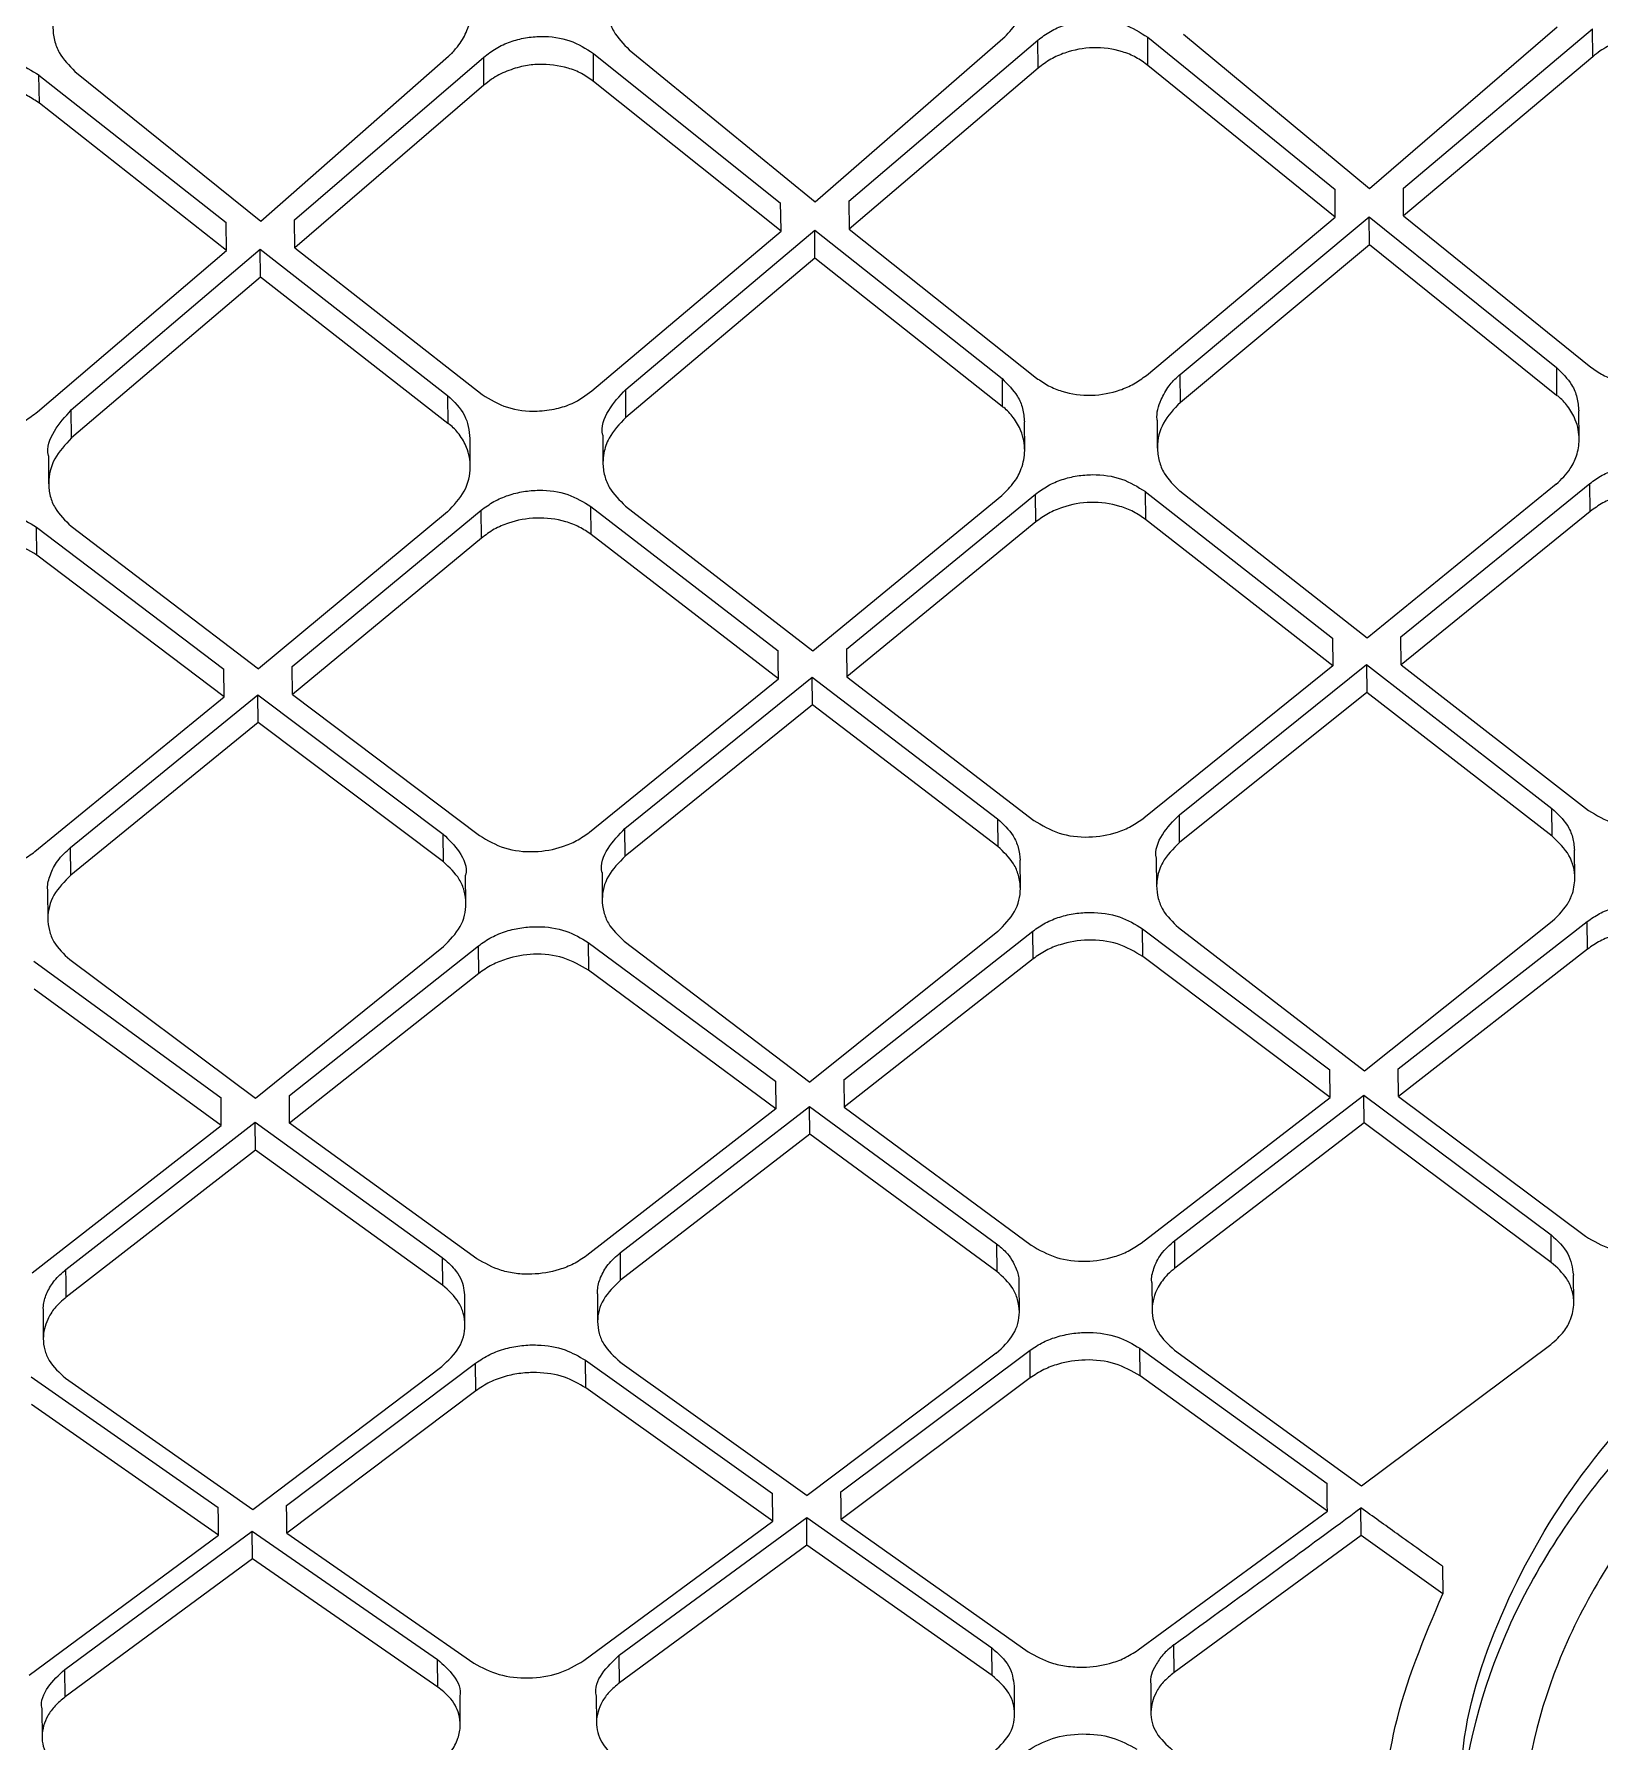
# Model space of a CAD drawing. Extents: x 832 to 912, y 781 to 934.
# Drawn here: x 850.825 to 851.833, y 878.853 to 879.952 of the extents above; entities that cross this region are included whole.
import ezdxf

# ---------------------------------------------------------------- set-up
doc = ezdxf.new("R2010")
doc.units = 0
doc.header["$MEASUREMENT"] = 0
doc.layers.add('1', color=4, linetype='Continuous')

# ---------------------------------------------------------------- blocks, each defined once
blk = doc.blocks.new('pillow top view')
at = {"layer": '1', "color": 3, "linetype": 'Continuous', "lineweight": 25}
for p, q in [((-1.7368, -3.7503), (-1.7363, -3.7322)), ((-1.7363, -3.7322), (-1.6196, -3.8318)), ((-1.7131, -3.7307), (-1.5973, -3.8318)), ((-1.5973, -3.8318), (-1.4724, -3.7305)), ((-1.5756, -3.8318), (-1.4498, -3.7321)), ((-1.4504, -3.7501), (-1.4498, -3.7321)), ((-1.3797, -3.7505), (-1.3791, -3.7324)), ((-1.3791, -3.7324), (-1.2625, -3.8335)), ((-1.356, -3.731), (-1.2402, -3.8337)), ((-1.2402, -3.8337), (-1.1153, -3.7334)), ((-1.2185, -3.834), (-1.0928, -3.7353)), ((-1.0934, -3.7533), (-1.0928, -3.7353)), ((-1.0227, -3.7544), (-1.0221, -3.7364)), ((-1.0221, -3.7363), (-0.9055, -3.8389)), ((-0.999, -3.7352), (-0.8833, -3.8392)), ((-0.8833, -3.8392), (-0.7584, -3.7401)), ((-0.8615, -3.8398), (-0.7359, -3.7422)), ((-0.7364, -3.7602), (-0.7359, -3.7422)), ((-1.6201, -3.8499), (-1.7368, -3.7503)), ((-1.4504, -3.7501), (-1.5761, -3.8499)), ((-1.263, -3.8515), (-1.3797, -3.7505)), ((-1.0934, -3.7533), (-1.219, -3.852)), ((-0.9061, -3.8569), (-1.0227, -3.7544)), ((-0.7364, -3.7602), (-0.8621, -3.8578)), ((-1.6201, -3.8499), (-1.6196, -3.8318)), ((-1.5761, -3.8499), (-1.5756, -3.8319)), ((-1.2185, -3.834), (-1.219, -3.852)), ((-0.9061, -3.8569), (-0.9055, -3.8389)), ((-0.8621, -3.8578), (-0.8615, -3.8398)), ((-1.7458, -3.9487), (-1.6201, -3.8499)), ((-1.7241, -3.9484), (-1.5984, -3.8499)), ((-1.5989, -3.8679), (-1.5984, -3.8499)), ((-1.5984, -3.8499), (-1.4817, -3.9487)), ((-1.5761, -3.8499), (-1.4594, -3.949)), ((-1.3887, -3.9494), (-1.263, -3.8515)), ((-1.3669, -3.9494), (-1.2413, -3.8518)), ((-1.2419, -3.8698), (-1.2413, -3.8519)), ((-1.2413, -3.8518), (-1.1246, -3.9521)), ((-1.219, -3.852), (-1.1024, -3.9526)), ((-1.0317, -3.9537), (-0.9061, -3.8569)), ((-1.0099, -3.954), (-0.8843, -3.8574)), ((-0.8849, -3.8754), (-0.8843, -3.8575)), ((-0.8843, -3.8574), (-0.7677, -3.9591)), ((-0.8621, -3.8578), (-0.7455, -3.9598)), ((-1.5989, -3.8679), (-1.7246, -3.9664)), ((-1.4822, -3.9667), (-1.5989, -3.8679)), ((-1.2419, -3.8698), (-1.3675, -3.9674)), ((-1.1252, -3.9701), (-1.2419, -3.8698)), ((-0.8849, -3.8754), (-1.0105, -3.972)), ((-0.7683, -3.9771), (-0.8849, -3.8754)), ((-1.7246, -3.9664), (-1.7241, -3.9484)), ((-1.4817, -3.9487), (-1.4822, -3.9667)), ((-1.3675, -3.9674), (-1.3669, -3.9494)), ((-1.1246, -3.9521), (-1.1252, -3.9701)), ((-1.0105, -3.972), (-1.0099, -3.954)), ((-0.7677, -3.9591), (-0.7683, -3.9771)), ((-1.74, -3.9774), (-1.7406, -3.9954)), ((-1.4689, -3.9948), (-1.4683, -3.9768)), ((-1.3829, -3.9783), (-1.3835, -3.9963)), ((-1.1118, -3.9985), (-1.1113, -3.9805)), ((-1.0259, -3.9828), (-1.0265, -4.0008)), ((-0.7549, -4.0056), (-0.7544, -3.9877)), ((-1.75, -4.0408), (-1.7495, -4.0229)), ((-1.7495, -4.0229), (-1.6327, -4.119)), ((-1.7272, -4.0232), (-1.6104, -4.1196)), ((-1.4848, -4.0236), (-1.6104, -4.1196)), ((-1.5887, -4.1191), (-1.4631, -4.0234)), ((-1.4636, -4.0414), (-1.4631, -4.0234)), ((-1.3929, -4.0418), (-1.3924, -4.0239)), ((-1.3924, -4.0239), (-1.2756, -4.1215)), ((-1.3701, -4.0244), (-1.2534, -4.1223)), ((-1.2534, -4.1223), (-1.1278, -4.0272)), ((-1.2316, -4.1221), (-1.1061, -4.0273)), ((-1.1066, -4.0452), (-1.1061, -4.0273)), ((-1.0354, -4.0285), (-1.0359, -4.0464)), ((-1.0354, -4.0285), (-0.9187, -4.1275)), ((-0.8964, -4.1284), (-1.0131, -4.0291)), ((-0.7709, -4.0343), (-0.8964, -4.1284)), ((-0.8747, -4.1285), (-0.7491, -4.0346)), ((-1.6332, -4.1369), (-1.75, -4.0408)), ((-1.4636, -4.0414), (-1.5892, -4.137)), ((-1.2762, -4.1395), (-1.3929, -4.0418)), ((-1.1066, -4.0452), (-1.2322, -4.14)), ((-0.7497, -4.0526), (-0.7491, -4.0346)), ((-0.9192, -4.1454), (-1.0359, -4.0464)), ((-0.7497, -4.0526), (-0.8752, -4.1464)), ((-1.6332, -4.1369), (-1.6327, -4.119)), ((-1.5892, -4.137), (-1.5887, -4.1191)), ((-1.2316, -4.1221), (-1.2322, -4.14)), ((-0.9187, -4.1275), (-0.9192, -4.1454)), ((-0.8752, -4.1464), (-0.8747, -4.1285)), ((-1.7588, -4.2315), (-1.6332, -4.1369)), ((-1.7358, -4.2298), (-1.6115, -4.1364)), ((-1.612, -4.1543), (-1.6115, -4.1364)), ((-1.6115, -4.1364), (-1.4958, -4.2308)), ((-1.5892, -4.137), (-1.4724, -4.2326)), ((-1.4017, -4.2333), (-1.2762, -4.1395)), ((-1.3787, -4.2318), (-1.2544, -4.1392)), ((-1.255, -4.1571), (-1.2544, -4.1392)), ((-1.2544, -4.1392), (-1.1388, -4.2351)), ((-1.2322, -4.14), (-1.1154, -4.2371)), ((-1.612, -4.1543), (-1.7363, -4.2477)), ((-1.4963, -4.2487), (-1.612, -4.1543)), ((-0.9192, -4.1454), (-1.0447, -4.2384)), ((-1.0217, -4.2372), (-0.8975, -4.1454)), ((-0.8975, -4.1455), (-0.898, -4.1633)), ((-0.8975, -4.1454), (-0.7819, -4.2427)), ((-0.8752, -4.1464), (-0.7585, -4.2449)), ((-1.255, -4.1571), (-1.3793, -4.2497)), ((-1.1393, -4.253), (-1.255, -4.1571)), ((-0.898, -4.1633), (-1.0223, -4.2551)), ((-0.7824, -4.2605), (-0.898, -4.1633)), ((-1.7363, -4.2476), (-1.7358, -4.2298)), ((-1.4963, -4.2487), (-1.4958, -4.2308)), ((-1.3793, -4.2497), (-1.3787, -4.2318)), ((-1.1388, -4.2351), (-1.1393, -4.253)), ((-1.0223, -4.2551), (-1.0217, -4.2372)), ((-0.7824, -4.2605), (-0.7819, -4.2427)), ((-1.7517, -4.2573), (-1.7523, -4.2754)), ((-1.4829, -4.2757), (-1.4824, -4.2578)), ((-1.3946, -4.2596), (-1.3952, -4.2774)), ((-1.1259, -4.2803), (-1.1254, -4.2624)), ((-1.0377, -4.2649), (-1.0382, -4.2828)), ((-0.769, -4.288), (-0.7685, -4.2702)), ((-1.7623, -4.302), (-1.6454, -4.3946)), ((-1.7392, -4.3019), (-1.6232, -4.3959)), ((-1.6232, -4.3959), (-1.4985, -4.3031)), ((-1.6014, -4.3949), (-1.476, -4.3035)), ((-1.4765, -4.3214), (-1.476, -4.3035)), ((-1.4052, -4.3042), (-1.4058, -4.3221)), ((-1.4052, -4.3042), (-1.2884, -4.3983)), ((-1.3821, -4.3042), (-1.2662, -4.3997)), ((-1.1415, -4.3076), (-1.2662, -4.3997)), ((-1.2444, -4.399), (-1.119, -4.3083)), ((-1.1195, -4.3261), (-1.119, -4.3083)), ((-1.646, -4.4124), (-1.7629, -4.3199)), ((-1.0488, -4.3275), (-1.0483, -4.3096)), ((-1.0483, -4.3096), (-0.9315, -4.4051)), ((-1.0252, -4.3098), (-0.9092, -4.4067)), ((-0.9092, -4.4067), (-0.7846, -4.3153)), ((-0.8875, -4.4062), (-0.7621, -4.3163)), ((-0.7626, -4.3341), (-0.7621, -4.3163)), ((-1.4765, -4.3214), (-1.602, -4.4127)), ((-1.2889, -4.4161), (-1.4058, -4.3221)), ((-1.1195, -4.3261), (-1.2449, -4.4168)), ((-0.932, -4.4229), (-1.0488, -4.3275)), ((-0.7626, -4.3341), (-0.888, -4.424)), ((-1.2884, -4.3983), (-1.2889, -4.4161)), ((-1.2444, -4.399), (-1.2449, -4.4168)), ((-0.932, -4.4229), (-0.9315, -4.4051)), ((-0.888, -4.424), (-0.8875, -4.4062)), ((-1.7714, -4.5025), (-1.646, -4.4124)), ((-1.7496, -4.5011), (-1.6242, -4.4113)), ((-1.6247, -4.4292), (-1.6242, -4.4114)), ((-1.6242, -4.4113), (-1.5073, -4.5031)), ((-1.485, -4.5048), (-1.602, -4.4127)), ((-1.2889, -4.4161), (-1.4143, -4.5056)), ((-1.3925, -4.5045), (-1.2672, -4.4153)), ((-1.2677, -4.4331), (-1.2672, -4.4154)), ((-1.2672, -4.4153), (-1.1503, -4.5085)), ((-1.2449, -4.4168), (-1.1281, -4.5103)), ((-1.6247, -4.4292), (-1.7501, -4.5189)), ((-1.5078, -4.5209), (-1.6247, -4.4292)), ((-1.0574, -4.5118), (-0.932, -4.4229)), ((-1.0356, -4.5109), (-0.9102, -4.4224)), ((-0.9108, -4.4402), (-0.9102, -4.4224)), ((-0.9102, -4.4224), (-0.7934, -4.5169)), ((-0.888, -4.424), (-0.7712, -4.5188)), ((-1.2677, -4.4331), (-1.3931, -4.5223)), ((-1.1508, -4.5263), (-1.2677, -4.4331)), ((-0.9108, -4.4402), (-1.0362, -4.5287)), ((-0.794, -4.5347), (-0.9108, -4.4402)), ((-1.5072, -4.5031), (-1.5078, -4.5209)), ((-1.3931, -4.5223), (-1.3925, -4.5045)), ((-1.1503, -4.5085), (-1.1508, -4.5263)), ((-1.0362, -4.5287), (-1.0356, -4.5109)), ((-0.794, -4.5347), (-0.7934, -4.5169)), ((-1.7654, -4.5275), (-1.766, -4.5453)), ((-1.4944, -4.5468), (-1.4938, -4.5291)), ((-1.4084, -4.5309), (-1.409, -4.5488)), ((-1.1374, -4.5525), (-1.1369, -4.5349)), ((-1.0515, -4.5373), (-1.052, -4.5552)), ((-0.7805, -4.5611), (-0.78, -4.5434)), ((-1.7748, -4.5692), (-1.6578, -4.6581)), ((-1.7526, -4.571), (-1.6356, -4.6603)), ((-1.6356, -4.6603), (-1.5103, -4.5732)), ((-1.6138, -4.6586), (-1.4885, -4.5719)), ((-1.489, -4.5897), (-1.4885, -4.5719)), ((-1.4183, -4.5906), (-1.4178, -4.5729)), ((-1.4178, -4.5728), (-1.3008, -4.6633)), ((-1.3956, -4.5747), (-1.2786, -4.6655)), ((-1.1533, -4.5789), (-1.2786, -4.6655)), ((-1.2568, -4.6641), (-1.1315, -4.5778)), ((-1.1321, -4.5956), (-1.1315, -4.5779)), ((-1.0614, -4.5972), (-1.0608, -4.5794)), ((-1.0608, -4.5794), (-0.9439, -4.6712)), ((-1.0386, -4.5814), (-0.9217, -4.6735)), ((-1.6583, -4.6759), (-1.7753, -4.587)), ((-1.489, -4.5897), (-1.6143, -4.6764)), ((-1.3013, -4.6811), (-1.4183, -4.5906)), ((-0.9217, -4.6735), (-0.7964, -4.5875)), ((-1.1321, -4.5956), (-1.2574, -4.6819)), ((-0.9444, -4.6889), (-1.0614, -4.5972)), ((-1.3013, -4.6811), (-1.3008, -4.6633)), ((-1.7836, -4.7612), (-1.6583, -4.6759)), ((-1.7606, -4.7584), (-1.6365, -4.6742)), ((-1.6371, -4.692), (-1.6365, -4.6743)), ((-1.6365, -4.6742), (-1.5206, -4.7615)), ((-1.6143, -4.6764), (-1.4973, -4.7649)), ((-1.4266, -4.766), (-1.3013, -4.6811)), ((-1.4036, -4.7635), (-1.2795, -4.6797)), ((-1.2801, -4.6974), (-1.2795, -4.6797)), ((-1.2795, -4.6797), (-1.1637, -4.7683)), ((-1.2574, -4.6819), (-1.1404, -4.7718)), ((-1.6371, -4.692), (-1.7611, -4.7761)), ((-1.5212, -4.7793), (-1.6371, -4.692)), ((-1.0697, -4.7734), (-0.9444, -4.6889)), ((-0.9232, -4.7055), (-0.9227, -4.6877)), ((-1.2801, -4.6974), (-1.4041, -4.7812)), ((-1.1642, -4.7861), (-1.2801, -4.6974)), ((-0.9232, -4.7055), (-1.0472, -4.7889)), ((-0.8723, -4.7451), (-0.9232, -4.7055)), ((-0.8718, -4.7274), (-0.8723, -4.7451)), ((-1.7611, -4.7761), (-1.7606, -4.7584)), ((-1.5212, -4.7793), (-1.5206, -4.7615)), ((-1.4041, -4.7812), (-1.4036, -4.7635)), ((-1.1642, -4.7861), (-1.1637, -4.7683)), ((-1.0472, -4.7889), (-1.0467, -4.7711)), ((-1.7764, -4.7834), (-1.777, -4.8013)), ((-1.5077, -4.804), (-1.5071, -4.7864)), ((-1.4194, -4.7887), (-1.42, -4.8064)), ((-1.1508, -4.8114), (-1.1502, -4.7936)), ((-1.0625, -4.7964), (-1.0631, -4.8141))]:
    blk.add_line(p, q, dxfattribs=at)
at = {"layer": '1', "color": 3, "linetype": 'Continuous', "lineweight": 25, "flags": 128}
for points in [[(-1.263, -3.8515), (-1.2627, -3.8415), (-1.2625, -3.8335)], [(-1.2762, -4.1395), (-1.2759, -4.1294), (-1.2756, -4.1215)], [(-1.646, -4.4124), (-1.6457, -4.4024), (-1.6454, -4.3946)], [(-1.602, -4.4127), (-1.6016, -4.4027), (-1.6014, -4.3949)], [(-1.7501, -4.5189), (-1.7498, -4.5089), (-1.7496, -4.5011)], [(-1.6583, -4.6759), (-1.658, -4.666), (-1.6578, -4.6581)], [(-1.6143, -4.6764), (-1.614, -4.6665), (-1.6138, -4.6586)], [(-1.2574, -4.6819), (-1.257, -4.672), (-1.2568, -4.6641)]]:
    blk.add_lwpolyline(points, dxfattribs=at)
at = {"layer": '1', "color": 3, "linetype": 'Continuous', "lineweight": 25}
for points, knots in [([(-1.4724, -3.7305), (-1.4723, -3.7304), (-1.472, -3.7302), (-1.4712, -3.7296), (-1.4688, -3.7274), (-1.4643, -3.7225), (-1.4588, -3.7136), (-1.4559, -3.7015), (-1.4576, -3.6893), (-1.4621, -3.6803), (-1.4665, -3.6747), (-1.4691, -3.6724), (-1.47, -3.6717)], [0, 0, 0, 0, 0.00501, 0.013557, 0.04112, 0.138188, 0.291007, 0.499305, 0.697718, 0.847366, 0.948055, 1, 1, 1, 1]), ([(-1.7101, -3.6719), (-1.7144, -3.6762), (-1.7229, -3.6848), (-1.7266, -3.6989), (-1.7258, -3.71), (-1.7224, -3.7205), (-1.7167, -3.7267), (-1.7131, -3.7307)], [0, 0, 0, 0, 0.24936, 0.498911, 0.638632, 0.768838, 1, 1, 1, 1]), ([(-1.353, -3.6722), (-1.3572, -3.6764), (-1.3647, -3.6839), (-1.3681, -3.6943), (-1.3688, -3.6995), (-1.3689, -3.7009), (-1.3689, -3.7013), (-1.3689, -3.7014), (-1.3689, -3.7045), (-1.3687, -3.7104), (-1.3652, -3.7209), (-1.3595, -3.7271), (-1.356, -3.731)], [0, 0, 0, 0, 0.249087, 0.435287, 0.482664, 0.494839, 0.498052, 0.499206, 0.499351, 0.641193, 0.77204, 1, 1, 1, 1]), ([(-1.1153, -3.7334), (-1.1122, -3.7305), (-1.1066, -3.7252), (-1.1013, -3.7151), (-1.0989, -3.7038), (-1.1006, -3.6922), (-1.1051, -3.6831), (-1.1095, -3.6775), (-1.1121, -3.6753), (-1.113, -3.6745)], [0, 0, 0, 0, 0.1774, 0.320398, 0.49939, 0.699159, 0.849277, 0.949523, 1, 1, 1, 1]), ([(-1.807, -3.7326), (-1.8042, -3.7307), (-1.7988, -3.7268), (-1.7892, -3.7229), (-1.7792, -3.7207), (-1.7661, -3.72), (-1.7503, -3.7226), (-1.7408, -3.7291), (-1.7362, -3.7322)], [0, 0, 0, 0, 0.13709, 0.270546, 0.400533, 0.527119, 0.76948, 1, 1, 1, 1]), ([(-1.4498, -3.7321), (-1.4471, -3.7302), (-1.4418, -3.7264), (-1.4324, -3.7226), (-1.4225, -3.7204), (-1.4094, -3.7198), (-1.3934, -3.7225), (-1.3838, -3.7291), (-1.3791, -3.7324)], [0, 0, 0, 0, 0.134326, 0.26584, 0.394618, 0.520806, 0.764756, 1, 1, 1, 1]), ([(-1.0928, -3.7353), (-1.0902, -3.7334), (-1.0849, -3.7297), (-1.0756, -3.7261), (-1.0659, -3.7239), (-1.0528, -3.7233), (-1.0366, -3.7262), (-1.0269, -3.733), (-1.0221, -3.7363)], [0, 0, 0, 0, 0.131707, 0.261326, 0.388974, 0.514795, 0.760223, 1, 1, 1, 1]), ([(-1.7368, -3.7503), (-1.7392, -3.7485), (-1.744, -3.7448), (-1.7555, -3.7399), (-1.7714, -3.7373), (-1.7875, -3.74), (-1.7994, -3.7449), (-1.8048, -3.7487), (-1.8076, -3.7507)], [0, 0, 0, 0, 0.126764, 0.252503, 0.500344, 0.732693, 0.862052, 1, 1, 1, 1]), ([(-1.3797, -3.7505), (-1.3821, -3.7486), (-1.3869, -3.7449), (-1.3984, -3.7398), (-1.4114, -3.7376), (-1.4249, -3.7386), (-1.4354, -3.7414), (-1.4442, -3.7454), (-1.4487, -3.7489), (-1.4504, -3.7501)], [0, 0, 0, 0, 0.127727, 0.253669, 0.499823, 0.623597, 0.767457, 0.914545, 1, 1, 1, 1]), ([(-1.0227, -3.7544), (-1.0251, -3.7525), (-1.0299, -3.7487), (-1.0414, -3.7435), (-1.0573, -3.7406), (-1.0734, -3.743), (-1.0854, -3.7477), (-1.0907, -3.7514), (-1.0934, -3.7533)], [0, 0, 0, 0, 0.128911, 0.255359, 0.500256, 0.737107, 0.8654, 1, 1, 1, 1]), ([(-0.6658, -3.762), (-0.6682, -3.7601), (-0.6731, -3.7562), (-0.6845, -3.7509), (-0.6975, -3.7484), (-0.7109, -3.7492), (-0.7215, -3.7518), (-0.7303, -3.7556), (-0.7348, -3.759), (-0.7364, -3.7602)], [0, 0, 0, 0, 0.129879, 0.256534, 0.499637, 0.624033, 0.768357, 0.916726, 1, 1, 1, 1]), ([(-1.8166, -3.949), (-1.8116, -3.9523), (-1.8015, -3.9589), (-1.782, -3.9616), (-1.7659, -3.9591), (-1.7539, -3.9543), (-1.7486, -3.9506), (-1.7458, -3.9487)], [0, 0, 0, 0, 0.248777, 0.499579, 0.733952, 0.86312, 1, 1, 1, 1]), ([(-1.7399, -3.9774), (-1.74, -3.9773), (-1.741, -3.972), (-1.7365, -3.9609), (-1.7282, -3.9526), (-1.7241, -3.9484)], [0, 0, 0, 0, 0.009641, 0.505071, 1, 1, 1, 1]), ([(-1.4817, -3.9487), (-1.4776, -3.9529), (-1.4697, -3.9612), (-1.4688, -3.9717), (-1.4684, -3.9769)], [0, 0, 0, 0, 0.509835, 1, 1, 1, 1]), ([(-1.4594, -3.949), (-1.4544, -3.9523), (-1.4444, -3.959), (-1.4268, -3.9617), (-1.4125, -3.9603), (-1.3999, -3.957), (-1.3929, -3.9522), (-1.3887, -3.9494)], [0, 0, 0, 0, 0.250308, 0.499357, 0.659976, 0.797004, 1, 1, 1, 1]), ([(-1.3829, -3.9783), (-1.3829, -3.9783), (-1.384, -3.973), (-1.3794, -3.9618), (-1.3711, -3.9536), (-1.3669, -3.9494)], [0, 0, 0, 0, 0.006103, 0.50348, 1, 1, 1, 1]), ([(-1.1246, -3.9521), (-1.1211, -3.9559), (-1.1155, -3.9619), (-1.1117, -3.9719), (-1.1115, -3.9776), (-1.1113, -3.9805)], [0, 0, 0, 0, 0.451959, 0.719212, 1, 1, 1, 1]), ([(-1.1024, -3.9526), (-1.1, -3.9544), (-1.0952, -3.9581), (-1.0837, -3.9632), (-1.0678, -3.9661), (-1.0515, -3.9637), (-1.0396, -3.9591), (-1.0344, -3.9556), (-1.0317, -3.9537)], [0, 0, 0, 0, 0.127074, 0.252919, 0.500142, 0.739085, 0.866897, 1, 1, 1, 1]), ([(-1.0258, -3.9828), (-1.0259, -3.9827), (-1.0263, -3.9782), (-1.0236, -3.9706), (-1.018, -3.9614), (-1.013, -3.9564), (-1.0103, -3.9542), (-1.0099, -3.954)], [0, 0, 0, 0, 0.014007, 0.416882, 0.715893, 0.968236, 1, 1, 1, 1]), ([(-1.7246, -3.9664), (-1.7289, -3.9706), (-1.7374, -3.9788), (-1.7411, -3.9925), (-1.7402, -4.0032), (-1.7367, -4.0133), (-1.7309, -4.0193), (-1.7272, -4.0232)], [0, 0, 0, 0, 0.249573, 0.499061, 0.636274, 0.765614, 1, 1, 1, 1]), ([(-1.4848, -4.0236), (-1.4806, -4.0195), (-1.472, -4.0112), (-1.468, -3.9963), (-1.4698, -3.9836), (-1.4747, -3.9743), (-1.4793, -3.9688), (-1.4819, -3.9669), (-1.4822, -3.9667)], [0, 0, 0, 0, 0.249389, 0.498721, 0.700725, 0.851685, 0.981986, 1, 1, 1, 1]), ([(-1.3675, -3.9674), (-1.3718, -3.9715), (-1.3788, -3.9782), (-1.3826, -3.9885), (-1.3838, -3.9967), (-1.3831, -4.0043), (-1.3795, -4.0145), (-1.3738, -4.0205), (-1.3701, -4.0244)], [0, 0, 0, 0, 0.249279, 0.406164, 0.499639, 0.639098, 0.769118, 1, 1, 1, 1]), ([(-0.7677, -3.9591), (-0.7642, -3.9629), (-0.7586, -3.9689), (-0.7548, -3.979), (-0.7546, -3.9848), (-0.7545, -3.9877)], [0, 0, 0, 0, 0.444255, 0.717809, 1, 1, 1, 1]), ([(-0.7455, -3.9598), (-0.7431, -3.9617), (-0.7383, -3.9654), (-0.7268, -3.9706), (-0.7138, -3.973), (-0.7003, -3.9723), (-0.6897, -3.9698), (-0.681, -3.9661), (-0.6764, -3.9628), (-0.6748, -3.9616)], [0, 0, 0, 0, 0.128172, 0.254348, 0.499597, 0.624175, 0.768728, 0.917618, 1, 1, 1, 1]), ([(-1.1278, -4.0272), (-1.1248, -4.0245), (-1.1192, -4.0195), (-1.1137, -4.0098), (-1.1111, -3.9987), (-1.1128, -3.9871), (-1.1178, -3.9777), (-1.1223, -3.9723), (-1.1249, -3.9703), (-1.1252, -3.9701)], [0, 0, 0, 0, 0.168123, 0.313563, 0.499654, 0.702914, 0.854166, 0.98303, 1, 1, 1, 1]), ([(-1.0105, -3.972), (-1.0148, -3.9761), (-1.0233, -3.9843), (-1.027, -3.998), (-1.026, -4.009), (-1.0225, -4.0192), (-1.0167, -4.0253), (-1.0131, -4.0291)], [0, 0, 0, 0, 0.249546, 0.499091, 0.641621, 0.772735, 1, 1, 1, 1]), ([(-0.7709, -4.0343), (-0.7674, -4.0312), (-0.7615, -4.0259), (-0.7565, -4.016), (-0.7542, -4.0054), (-0.7559, -3.9942), (-0.7609, -3.9847), (-0.7654, -3.9793), (-0.768, -3.9773), (-0.7683, -3.9771)], [0, 0, 0, 0, 0.19496, 0.333721, 0.499732, 0.704808, 0.856664, 0.984161, 1, 1, 1, 1]), ([(-1.8202, -4.0231), (-1.8174, -4.0212), (-1.8118, -4.0174), (-1.8021, -4.0137), (-1.792, -4.0116), (-1.7789, -4.0111), (-1.7632, -4.0138), (-1.7539, -4.0199), (-1.7495, -4.0229)], [0, 0, 0, 0, 0.139534, 0.274859, 0.406049, 0.53314, 0.774198, 1, 1, 1, 1]), ([(-1.4631, -4.0234), (-1.4603, -4.0216), (-1.4549, -4.0179), (-1.4454, -4.0143), (-1.4354, -4.0122), (-1.4223, -4.0117), (-1.4064, -4.0144), (-1.397, -4.0208), (-1.3923, -4.0239)], [0, 0, 0, 0, 0.135957, 0.268745, 0.398385, 0.524958, 0.768067, 1, 1, 1, 1]), ([(-1.1061, -4.0273), (-1.1034, -4.0255), (-1.0981, -4.0219), (-1.0887, -4.0184), (-1.0789, -4.0164), (-1.0658, -4.0158), (-1.0497, -4.0187), (-1.0401, -4.0252), (-1.0353, -4.0284)], [0, 0, 0, 0, 0.132678, 0.263114, 0.391351, 0.517454, 0.762422, 1, 1, 1, 1]), ([(-1.75, -4.0408), (-1.7551, -4.0376), (-1.7651, -4.031), (-1.785, -4.0283), (-1.8049, -4.0312), (-1.8155, -4.0378), (-1.8208, -4.0411)], [0, 0, 0, 0, 0.250654, 0.500189, 0.749854, 1, 1, 1, 1]), ([(-1.3929, -4.0418), (-1.3953, -4.0401), (-1.4001, -4.0365), (-1.4116, -4.0315), (-1.4274, -4.0289), (-1.4435, -4.0312), (-1.4555, -4.0358), (-1.4609, -4.0395), (-1.4636, -4.0414)], [0, 0, 0, 0, 0.127143, 0.25298, 0.500114, 0.733139, 0.862433, 1, 1, 1, 1]), ([(-1.0359, -4.0464), (-1.0383, -4.0446), (-1.0432, -4.0409), (-1.0546, -4.0359), (-1.0705, -4.033), (-1.0866, -4.0353), (-1.0986, -4.0398), (-1.1039, -4.0434), (-1.1066, -4.0452)], [0, 0, 0, 0, 0.128441, 0.254716, 0.500115, 0.735924, 0.864528, 1, 1, 1, 1]), ([(-0.7491, -4.0346), (-0.7465, -4.0329), (-0.7414, -4.0294), (-0.7292, -4.0249), (-0.7127, -4.0229), (-0.6931, -4.0264), (-0.6833, -4.0331), (-0.6785, -4.0365)], [0, 0, 0, 0, 0.129764, 0.258158, 0.50978, 0.756838, 1, 1, 1, 1]), ([(-0.679, -4.0544), (-0.6815, -4.0525), (-0.6863, -4.0488), (-0.6978, -4.0437), (-0.7137, -4.0407), (-0.7298, -4.0428), (-0.7417, -4.0473), (-0.747, -4.0508), (-0.7497, -4.0526)], [0, 0, 0, 0, 0.129741, 0.256472, 0.500096, 0.738289, 0.866326, 1, 1, 1, 1]), ([(-1.8295, -4.2316), (-1.8246, -4.2347), (-1.8171, -4.2395), (-1.8045, -4.2423), (-1.7919, -4.2433), (-1.779, -4.2414), (-1.767, -4.2369), (-1.7616, -4.2334), (-1.7588, -4.2315)], [0, 0, 0, 0, 0.246077, 0.372188, 0.50001, 0.731444, 0.861187, 1, 1, 1, 1]), ([(-1.7515, -4.2573), (-1.7516, -4.2567), (-1.7518, -4.2532), (-1.7497, -4.2465), (-1.7448, -4.2375), (-1.7389, -4.2324), (-1.7358, -4.2298)], [0, 0, 0, 0, 0.060951, 0.346687, 0.659717, 1, 1, 1, 1]), ([(-1.4958, -4.2308), (-1.4922, -4.2346), (-1.4848, -4.2424), (-1.481, -4.2527), (-1.4824, -4.2578), (-1.4824, -4.2578)], [0, 0, 0, 0, 0.477394, 0.995408, 1, 1, 1, 1]), ([(-1.3945, -4.2596), (-1.3946, -4.2595), (-1.3957, -4.2544), (-1.3911, -4.2436), (-1.3828, -4.2358), (-1.3787, -4.2318)], [0, 0, 0, 0, 0.013325, 0.509087, 1, 1, 1, 1]), ([(-1.4724, -4.2326), (-1.4674, -4.2359), (-1.4574, -4.2423), (-1.4378, -4.2453), (-1.4217, -4.243), (-1.4098, -4.2386), (-1.4044, -4.2351), (-1.4017, -4.2333)], [0, 0, 0, 0, 0.249149, 0.499391, 0.735135, 0.86404, 1, 1, 1, 1]), ([(-1.1388, -4.2351), (-1.1352, -4.2387), (-1.1296, -4.2445), (-1.1258, -4.2542), (-1.1255, -4.2596), (-1.1254, -4.2624)], [0, 0, 0, 0, 0.454024, 0.718347, 1, 1, 1, 1]), ([(-1.1154, -4.2371), (-1.1104, -4.2404), (-1.1003, -4.247), (-1.0808, -4.2501), (-1.0646, -4.248), (-1.0527, -4.2436), (-1.0474, -4.2401), (-1.0447, -4.2384)], [0, 0, 0, 0, 0.250468, 0.499388, 0.738202, 0.866343, 1, 1, 1, 1]), ([(-1.0376, -4.2649), (-1.0376, -4.2648), (-1.0386, -4.2596), (-1.0341, -4.2489), (-1.0259, -4.2411), (-1.0217, -4.2372)], [0, 0, 0, 0, 0.015094, 0.507794, 1, 1, 1, 1]), ([(-0.7819, -4.2427), (-0.7784, -4.2463), (-0.7728, -4.252), (-0.7689, -4.2618), (-0.7687, -4.2673), (-0.7685, -4.2702)], [0, 0, 0, 0, 0.44436, 0.714416, 1, 1, 1, 1]), ([(-1.7363, -4.2476), (-1.7406, -4.2516), (-1.7491, -4.2595), (-1.7528, -4.2724), (-1.7519, -4.2826), (-1.7486, -4.2923), (-1.7429, -4.2981), (-1.7392, -4.3019)], [0, 0, 0, 0, 0.249794, 0.499302, 0.633423, 0.761717, 1, 1, 1, 1]), ([(-1.4985, -4.3031), (-1.4943, -4.2991), (-1.4859, -4.2913), (-1.4823, -4.2782), (-1.4834, -4.2679), (-1.4869, -4.2581), (-1.4926, -4.2524), (-1.4963, -4.2487)], [0, 0, 0, 0, 0.249726, 0.499247, 0.638363, 0.768334, 1, 1, 1, 1]), ([(-1.3793, -4.2497), (-1.3835, -4.2536), (-1.392, -4.2615), (-1.3957, -4.2745), (-1.3948, -4.2848), (-1.3915, -4.2946), (-1.3858, -4.3004), (-1.3821, -4.3042)], [0, 0, 0, 0, 0.249772, 0.499282, 0.636034, 0.765205, 1, 1, 1, 1]), ([(-1.1415, -4.3076), (-1.1373, -4.3037), (-1.1289, -4.2958), (-1.1253, -4.2827), (-1.1264, -4.2722), (-1.13, -4.2624), (-1.1357, -4.2566), (-1.1393, -4.253)], [0, 0, 0, 0, 0.249698, 0.499205, 0.64206, 0.773281, 1, 1, 1, 1]), ([(-0.7585, -4.2449), (-0.7534, -4.2482), (-0.7434, -4.2549), (-0.7238, -4.2582), (-0.7076, -4.2562), (-0.6957, -4.2519), (-0.6905, -4.2485), (-0.6878, -4.2468)], [0, 0, 0, 0, 0.252424, 0.499395, 0.740729, 0.868251, 1, 1, 1, 1]), ([(-1.0223, -4.2551), (-1.0266, -4.259), (-1.0337, -4.2655), (-1.0374, -4.2754), (-1.0385, -4.2832), (-1.0378, -4.2904), (-1.0344, -4.3002), (-1.0288, -4.306), (-1.0252, -4.3098)], [0, 0, 0, 0, 0.249497, 0.414147, 0.499797, 0.639595, 0.769704, 1, 1, 1, 1]), ([(-0.7846, -4.3153), (-0.7803, -4.3114), (-0.776, -4.3075), (-0.7733, -4.3029), (-0.7731, -4.3025), (-0.7724, -4.3013), (-0.7702, -4.2967), (-0.7681, -4.2871), (-0.7707, -4.2729), (-0.7785, -4.2647), (-0.7824, -4.2605)], [0, 0, 0, 0, 0.249802, 0.251855, 0.25575, 0.268959, 0.31721, 0.500414, 0.750173, 1, 1, 1, 1]), ([(-1.476, -4.3035), (-1.4731, -4.3017), (-1.4676, -4.2981), (-1.4578, -4.2946), (-1.4477, -4.2928), (-1.4346, -4.2924), (-1.419, -4.2952), (-1.4097, -4.3013), (-1.4052, -4.3042)], [0, 0, 0, 0, 0.1393205, 0.2745538, 0.4057384, 0.5329023, 0.7742004, 1, 1, 1, 1]), ([(-1.119, -4.3083), (-1.1162, -4.3065), (-1.1109, -4.3031), (-1.1014, -4.2997), (-1.0915, -4.2978), (-1.0784, -4.2974), (-1.0624, -4.3003), (-1.0529, -4.3066), (-1.0483, -4.3096)], [0, 0, 0, 0, 0.134704, 0.266643, 0.395884, 0.522377, 0.766295, 1, 1, 1, 1]), ([(-0.7621, -4.3163), (-0.7594, -4.3146), (-0.7542, -4.3113), (-0.742, -4.3069), (-0.7254, -4.305), (-0.7059, -4.3085), (-0.6962, -4.315), (-0.6914, -4.3182)], [0, 0, 0, 0, 0.130774, 0.259969, 0.512411, 0.758965, 1, 1, 1, 1]), ([(-1.4058, -4.3221), (-1.4108, -4.3188), (-1.4209, -4.3124), (-1.4402, -4.3095), (-1.4561, -4.3117), (-1.4682, -4.316), (-1.4737, -4.3195), (-1.4765, -4.3214)], [0, 0, 0, 0, 0.250682, 0.499269, 0.728486, 0.859069, 1, 1, 1, 1]), ([(-1.0488, -4.3275), (-1.0539, -4.3242), (-1.064, -4.3177), (-1.0834, -4.3146), (-1.0994, -4.3166), (-1.1114, -4.3209), (-1.1167, -4.3244), (-1.1195, -4.3261)], [0, 0, 0, 0, 0.25294, 0.499271, 0.732997, 0.862443, 1, 1, 1, 1]), ([(-0.6919, -4.3361), (-0.6944, -4.3343), (-0.6992, -4.3307), (-0.7107, -4.3257), (-0.7266, -4.3228), (-0.7426, -4.3248), (-0.7546, -4.329), (-0.7599, -4.3324), (-0.7626, -4.3341)], [0, 0, 0, 0, 0.129507, 0.256164, 0.499985, 0.736842, 0.865253, 1, 1, 1, 1]), ([(-0.8653, -4.9011), (-0.8656, -4.8856), (-0.8666, -4.8404), (-0.841, -4.7655), (-0.7911, -4.6805), (-0.718, -4.6035), (-0.6257, -4.5379), (-0.5179, -4.4864), (-0.3987, -4.452), (-0.2725, -4.436), (-0.1446, -4.4394), (-0.0193, -4.4619), (0.0983, -4.5026), (0.2038, -4.5596), (0.293, -4.6303), (0.3629, -4.7112), (0.4092, -4.7989), (0.4321, -4.8781), (0.4288, -4.926), (0.4276, -4.9441)], [0, 0, 0, 0, 0.0322697, 0.0944181, 0.1562029, 0.2183354, 0.2802829, 0.3422295, 0.4043488, 0.4661414, 0.5282991, 0.5901442, 0.6521759, 0.7142572, 0.7761249, 0.838272, 0.9000465, 0.9621745, 1, 1, 1, 1]), ([(0.079, -5.3275), (0.0266, -5.3406), (-0.078, -5.3667), (-0.2501, -5.3711), (-0.4186, -5.3494), (-0.5741, -5.3001), (-0.7053, -5.2262), (-0.8031, -5.1314), (-0.8609, -5.0214), (-0.8754, -4.9027), (-0.8452, -4.7827), (-0.772, -4.67), (-0.661, -4.5732), (-0.5198, -4.5007), (-0.3584, -4.4583), (-0.1876, -4.45), (-0.0189, -4.4759), (0.1361, -4.5346), (0.2669, -4.6206), (0.3647, -4.7272), (0.4226, -4.8461), (0.4367, -4.9681), (0.4065, -5.0847), (0.3333, -5.1876), (0.2241, -5.2731), (0.1273, -5.3094), (0.079, -5.3275)], [0, 0, 0, 0, 0.041607, 0.083242, 0.124868, 0.166463, 0.208051, 0.249701, 0.291426, 0.333201, 0.37497, 0.4167, 0.458391, 0.500024, 0.541607, 0.583193, 0.624799, 0.666416, 0.708056, 0.749714, 0.791382, 0.833124, 0.87494, 0.916728, 0.958401, 1, 1, 1, 1]), ([(0.0607, -5.3041), (0.0116, -5.3164), (-0.0867, -5.3412), (-0.2482, -5.3453), (-0.4065, -5.3249), (-0.5524, -5.2784), (-0.6754, -5.2086), (-0.7671, -5.1193), (-0.8214, -5.0157), (-0.835, -4.9042), (-0.8066, -4.7917), (-0.738, -4.6861), (-0.6339, -4.5957), (-0.5014, -4.5279), (-0.3499, -4.4884), (-0.1896, -4.4806), (-0.0312, -4.5049), (0.1142, -4.5597), (0.237, -4.6402), (0.3288, -4.7398), (0.3831, -4.8511), (0.3963, -4.9656), (0.368, -5.0752), (0.2993, -5.1721), (0.1968, -5.2527), (0.106, -5.287), (0.0607, -5.3041)], [0, 0, 0, 0, 0.04161, 0.083271, 0.124923, 0.166513, 0.208078, 0.24971, 0.291446, 0.33324, 0.375013, 0.41673, 0.458406, 0.500035, 0.541625, 0.583218, 0.624828, 0.666452, 0.708096, 0.749746, 0.791398, 0.83314, 0.874969, 0.916762, 0.958421, 1, 1, 1, 1]), ([(-1.7652, -4.5275), (-1.7652, -4.526), (-1.7651, -4.5219), (-1.7625, -4.5152), (-1.7576, -4.5076), (-1.7523, -4.5033), (-1.7496, -4.5011)], [0, 0, 0, 0, 0.15017, 0.418648, 0.701883, 1, 1, 1, 1]), ([(-1.5072, -4.5031), (-1.5045, -4.5056), (-1.4982, -4.5115), (-1.494, -4.5209), (-1.494, -4.5272), (-1.494, -4.5291)], [0, 0, 0, 0, 0.342227, 0.793988, 1, 1, 1, 1]), ([(-1.4143, -4.5056), (-1.4171, -4.5074), (-1.4226, -4.5108), (-1.4346, -4.5149), (-1.4475, -4.5166), (-1.4602, -4.5155), (-1.4727, -4.5125), (-1.4801, -4.5078), (-1.485, -4.5048)], [0, 0, 0, 0, 0.138951, 0.268805, 0.500134, 0.629146, 0.755734, 1, 1, 1, 1]), ([(-1.4082, -4.5309), (-1.4082, -4.53), (-1.4083, -4.5263), (-1.4061, -4.5197), (-1.4011, -4.5115), (-1.3955, -4.5069), (-1.3925, -4.5045)], [0, 0, 0, 0, 0.09616, 0.375513, 0.676818, 1, 1, 1, 1]), ([(-1.1503, -4.5085), (-1.1483, -4.5103), (-1.1428, -4.5152), (-1.1384, -4.5237), (-1.1365, -4.531), (-1.137, -4.5342), (-1.1371, -4.5349)], [0, 0, 0, 0, 0.239976, 0.657708, 0.934223, 1, 1, 1, 1]), ([(-1.1281, -4.5103), (-1.123, -4.5135), (-1.113, -4.5198), (-1.0935, -4.5229), (-1.0774, -4.5209), (-1.0654, -4.5168), (-1.0601, -4.5135), (-1.0574, -4.5118)], [0, 0, 0, 0, 0.250135, 0.499235, 0.7367, 0.865239, 1, 1, 1, 1]), ([(-1.0514, -4.5373), (-1.0515, -4.5372), (-1.0518, -4.5342), (-1.0499, -4.528), (-1.0452, -4.5188), (-1.0389, -4.5136), (-1.0356, -4.5109)], [0, 0, 0, 0, 0.007578, 0.304736, 0.635571, 1, 1, 1, 1]), ([(-0.7934, -4.5169), (-0.7894, -4.521), (-0.7815, -4.5289), (-0.7806, -4.5387), (-0.7801, -4.5434)], [0, 0, 0, 0, 0.507443, 1, 1, 1, 1]), ([(-1.7501, -4.5189), (-1.7529, -4.5211), (-1.758, -4.5253), (-1.7639, -4.5341), (-1.7665, -4.5433), (-1.7656, -4.5523), (-1.7623, -4.5616), (-1.7565, -4.5673), (-1.7526, -4.571)], [0, 0, 0, 0, 0.152666, 0.287082, 0.500283, 0.628992, 0.755373, 1, 1, 1, 1]), ([(-1.5103, -4.5732), (-1.506, -4.5695), (-1.4974, -4.562), (-1.4938, -4.5495), (-1.4948, -4.5396), (-1.4982, -4.5302), (-1.504, -4.5245), (-1.5078, -4.5209)], [0, 0, 0, 0, 0.249882, 0.499415, 0.634664, 0.763341, 1, 1, 1, 1]), ([(-1.3931, -4.5223), (-1.3974, -4.5261), (-1.4059, -4.5336), (-1.4095, -4.5461), (-1.4086, -4.5559), (-1.4052, -4.5653), (-1.3994, -4.571), (-1.3955, -4.5747)], [0, 0, 0, 0, 0.249912, 0.499424, 0.63119, 0.7587, 1, 1, 1, 1]), ([(-1.1533, -4.5789), (-1.149, -4.5752), (-1.1405, -4.5677), (-1.1368, -4.5551), (-1.1379, -4.545), (-1.1414, -4.5356), (-1.1472, -4.5299), (-1.1508, -4.5263)], [0, 0, 0, 0, 0.249837, 0.499347, 0.639006, 0.769173, 1, 1, 1, 1]), ([(-1.0362, -4.5287), (-1.0379, -4.53), (-1.0424, -4.5335), (-1.0492, -4.542), (-1.0526, -4.5525), (-1.0516, -4.5625), (-1.0482, -4.572), (-1.0424, -4.5777), (-1.0386, -4.5814)], [0, 0, 0, 0, 0.093383, 0.250699, 0.499941, 0.634924, 0.763444, 1, 1, 1, 1]), ([(-0.7712, -4.5188), (-0.7662, -4.522), (-0.7562, -4.5285), (-0.7365, -4.5317), (-0.7203, -4.5298), (-0.7084, -4.5257), (-0.7032, -4.5225), (-0.7005, -4.5208)], [0, 0, 0, 0, 0.249962, 0.499296, 0.740723, 0.868263, 1, 1, 1, 1]), ([(-0.7964, -4.5875), (-0.7933, -4.5849), (-0.7876, -4.5803), (-0.7823, -4.5713), (-0.78, -4.5622), (-0.781, -4.5533), (-0.7847, -4.5438), (-0.7904, -4.5382), (-0.794, -4.5347)], [0, 0, 0, 0, 0.177226, 0.320595, 0.500161, 0.645901, 0.777925, 1, 1, 1, 1]), ([(-1.4885, -4.5719), (-1.4854, -4.57), (-1.4795, -4.5664), (-1.469, -4.5631), (-1.4585, -4.5615), (-1.4454, -4.5616), (-1.4306, -4.5647), (-1.4219, -4.5702), (-1.4178, -4.5728)], [0, 0, 0, 0, 0.149809, 0.292581, 0.428309, 0.557021, 0.792371, 1, 1, 1, 1]), ([(-1.1315, -4.5778), (-1.1287, -4.5761), (-1.1231, -4.5727), (-1.1132, -4.5695), (-1.103, -4.5678), (-1.0899, -4.5677), (-1.0745, -4.5706), (-1.0653, -4.5765), (-1.0608, -4.5794)], [0, 0, 0, 0, 0.140704, 0.276981, 0.408821, 0.536269, 0.776808, 1, 1, 1, 1]), ([(-1.4183, -4.5906), (-1.4226, -4.5879), (-1.4315, -4.5822), (-1.4467, -4.5793), (-1.4598, -4.5794), (-1.4701, -4.581), (-1.4803, -4.5843), (-1.4861, -4.5879), (-1.489, -4.5897)], [0, 0, 0, 0, 0.215424, 0.453379, 0.581449, 0.715237, 0.854765, 1, 1, 1, 1]), ([(-1.0614, -4.5972), (-1.0664, -4.594), (-1.0765, -4.5877), (-1.0957, -4.5847), (-1.1115, -4.5865), (-1.1236, -4.5905), (-1.1292, -4.5939), (-1.1321, -4.5956)], [0, 0, 0, 0, 0.251314, 0.499132, 0.724414, 0.856036, 1, 1, 1, 1]), ([(-0.9444, -4.6889), (-0.9443, -4.6856), (-0.9442, -4.6797), (-0.944, -4.6738), (-0.9439, -4.6712)], [0, 0, 0, 0, 0.560034, 1, 1, 1, 1]), ([(-1.0467, -4.7711), (-1.0235, -4.7556), (-0.9822, -4.728), (-0.9409, -4.7), (-0.9227, -4.6877)], [0, 0, 0, 0, 0.559999, 1, 1, 1, 1]), ([(-0.8718, -4.7274), (-0.8813, -4.72), (-0.8982, -4.7068), (-0.9152, -4.6936), (-0.9227, -4.6877)], [0, 0, 0, 0, 0.559993, 1, 1, 1, 1]), ([(-0.9189, -4.9088), (-0.9162, -4.8821), (-0.9105, -4.8267), (-0.8854, -4.773), (-0.8723, -4.7451)], [0, 0, 0, 0, 0.480999, 1, 1, 1, 1]), ([(-1.7762, -4.7834), (-1.7762, -4.7831), (-1.7773, -4.7784), (-1.7727, -4.7688), (-1.7646, -4.7618), (-1.7606, -4.7584)], [0, 0, 0, 0, 0.032195, 0.51899, 1, 1, 1, 1]), ([(-1.5206, -4.7615), (-1.517, -4.765), (-1.5097, -4.7721), (-1.5059, -4.7816), (-1.5072, -4.7861), (-1.5073, -4.7863)], [0, 0, 0, 0, 0.481705, 0.978474, 1, 1, 1, 1]), ([(-1.4973, -4.7649), (-1.4923, -4.7678), (-1.4822, -4.7737), (-1.4625, -4.7765), (-1.4425, -4.7745), (-1.4319, -4.7688), (-1.4266, -4.766)], [0, 0, 0, 0, 0.249972, 0.500001, 0.750006, 1, 1, 1, 1]), ([(-1.4194, -4.7886), (-1.4194, -4.7886), (-1.4205, -4.784), (-1.416, -4.7743), (-1.4077, -4.7671), (-1.4036, -4.7635)], [0, 0, 0, 0, 0.005525, 0.498993, 1, 1, 1, 1]), ([(-1.1637, -4.7683), (-1.1597, -4.7722), (-1.1517, -4.7797), (-1.1508, -4.789), (-1.1503, -4.7936)], [0, 0, 0, 0, 0.504374, 1, 1, 1, 1]), ([(-1.0467, -4.7711), (-1.0493, -4.7731), (-1.0542, -4.7768), (-1.0599, -4.785), (-1.0634, -4.7918), (-1.0624, -4.7961), (-1.0624, -4.7963)], [0, 0, 0, 0, 0.279936, 0.536635, 0.978674, 1, 1, 1, 1]), ([(-1.7611, -4.7761), (-1.7635, -4.7779), (-1.7681, -4.7814), (-1.7744, -4.7895), (-1.7782, -4.8006), (-1.7757, -4.8118), (-1.7703, -4.8201), (-1.766, -4.8237), (-1.7638, -4.8255)], [0, 0, 0, 0, 0.130739, 0.257875, 0.500272, 0.739736, 0.867402, 1, 1, 1, 1]), ([(-1.5232, -4.8289), (-1.52, -4.8264), (-1.514, -4.8217), (-1.5092, -4.8131), (-1.5073, -4.8049), (-1.5082, -4.7957), (-1.5125, -4.7866), (-1.5186, -4.7814), (-1.5212, -4.7793)], [0, 0, 0, 0, 0.180526, 0.34525, 0.494171, 0.627255, 0.845078, 1, 1, 1, 1]), ([(-1.4041, -4.7812), (-1.4065, -4.7831), (-1.4112, -4.7866), (-1.4175, -4.7948), (-1.4211, -4.8059), (-1.4184, -4.8197), (-1.4108, -4.8272), (-1.4068, -4.831)], [0, 0, 0, 0, 0.134277, 0.26268, 0.500916, 0.744177, 1, 1, 1, 1]), ([(-1.1404, -4.7718), (-1.1357, -4.7746), (-1.1285, -4.7791), (-1.116, -4.7822), (-1.1034, -4.7836), (-1.0904, -4.7822), (-1.0783, -4.7785), (-1.0727, -4.7752), (-1.0697, -4.7734)], [0, 0, 0, 0, 0.233495, 0.362657, 0.499781, 0.720705, 0.853154, 1, 1, 1, 1]), ([(-1.1663, -4.8361), (-1.1621, -4.8325), (-1.1537, -4.8255), (-1.1496, -4.8116), (-1.1525, -4.7975), (-1.1603, -4.7899), (-1.1642, -4.7861)], [0, 0, 0, 0, 0.249999, 0.499999, 0.75, 1, 1, 1, 1]), ([(-1.0472, -4.7889), (-1.0497, -4.7908), (-1.0546, -4.7944), (-1.0607, -4.8027), (-1.0642, -4.8138), (-1.0615, -4.8276), (-1.0538, -4.8351), (-1.0499, -4.8389)], [0, 0, 0, 0, 0.140255, 0.270659, 0.500889, 0.748077, 1, 1, 1, 1]), ([(-1.1437, -4.8354), (-1.1384, -4.8326), (-1.1278, -4.8271), (-1.1078, -4.8252), (-1.0881, -4.8282), (-1.078, -4.8342), (-1.073, -4.8372)], [0, 0, 0, 0, 0.250004, 0.500002, 0.750014, 1, 1, 1, 1])]:
    blk.add_open_spline(points, degree=3, knots=knots, dxfattribs=at)
blk = doc.blocks.new('2026 SOVEREIGN HL')
at = {"layer": '1', "rotation": 2.284948898486966}
blk.add_blockref('pillow top view', (20.6854, 86.6293), dxfattribs=at)

msp = doc.modelspace()

# ---------------------------------------------------------------- block references
at = {"layer": '1'}
msp.add_blockref('2026 SOVEREIGN HL', (831.7292, 797.0948), dxfattribs=at)

doc.saveas('drawing.dxf')
